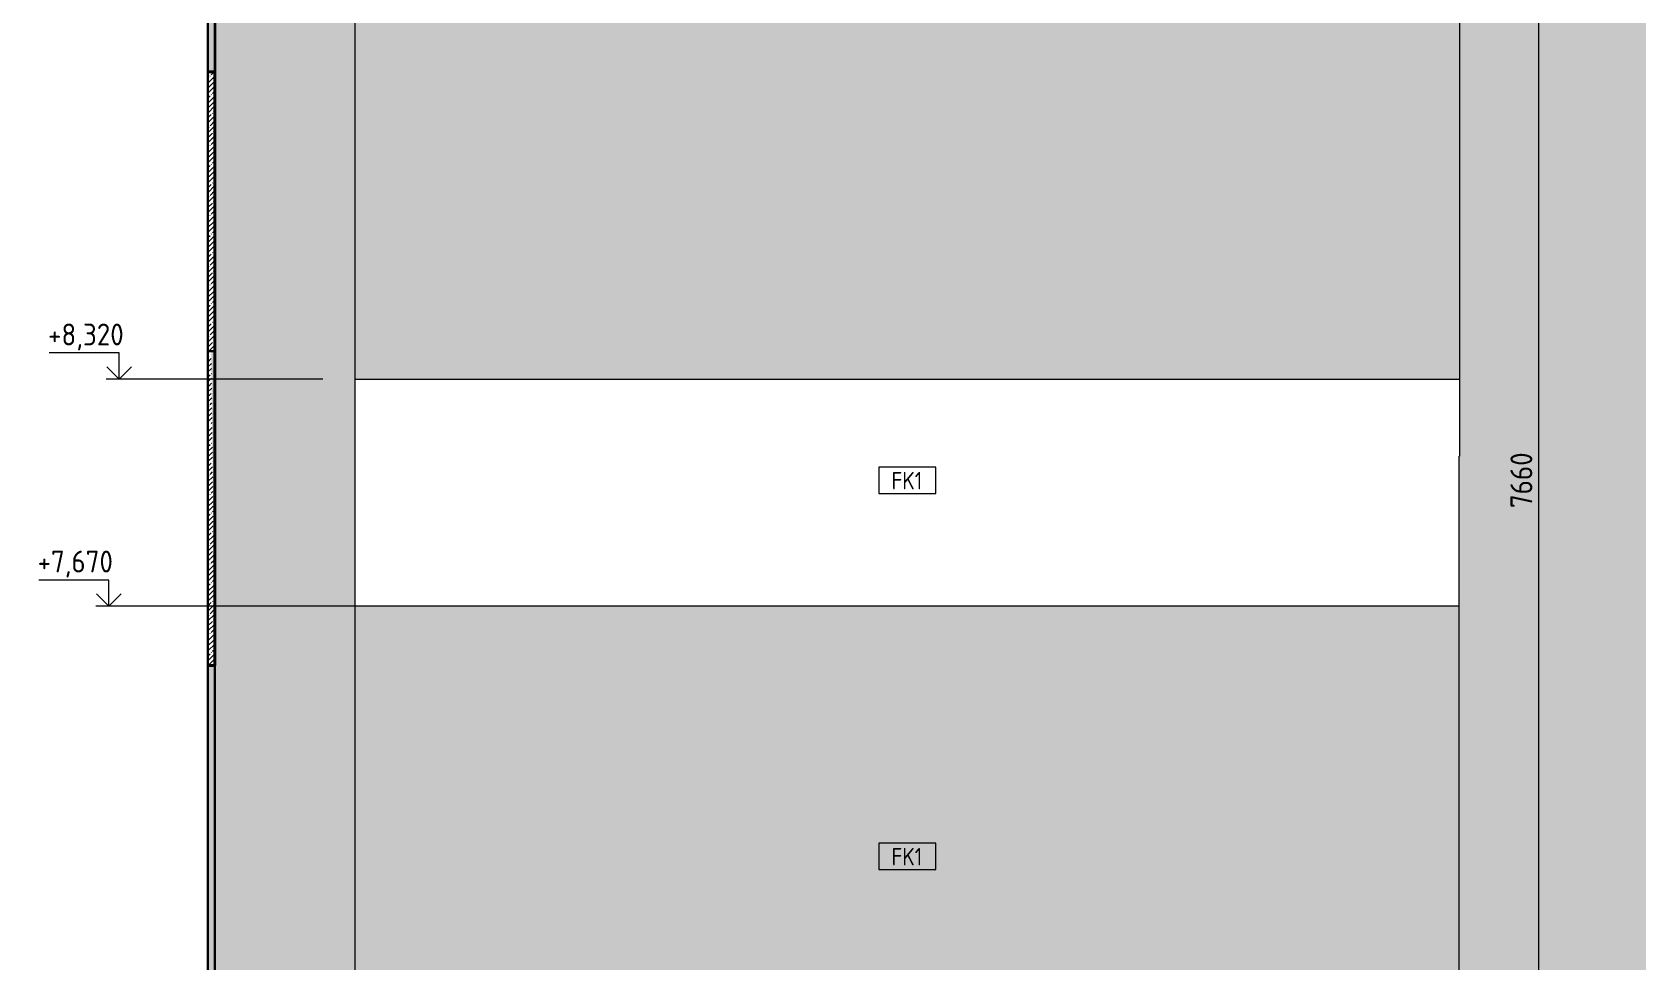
# Model space of a CAD drawing. Header units: millimetres. Extents: x 39486 to 115248, y -1987 to 27400.
# Drawn here: x 95466 to 100057, y 6655 to 9314 of the extents above; entities that cross this region are included whole.
import ezdxf

# ---------------------------------------------------------------- set-up
doc = ezdxf.new("R2010")
doc.units = ezdxf.units.MM
for name, color, linetype, lineweight in [('A-ANNO-DIMS', 7, 'Continuous', 9), ('A-ANNO-DIMS-25', 7, 'Continuous', 9), ('A-CLNG', 7, 'Continuous', 9), ('A-FLOR', 7, 'Continuous', 9), ('A-WALL-IDEN', 7, 'Continuous', 9), ('A-WALL-PATT', 7, 'Continuous', 9), ('G-ANNO-DIMS', 7, 'Continuous', 9), ('G-ANNO-DIMS-1', 7, 'Continuous', 20), ('I-WALL', 7, 'Continuous', 9), ('S-COLS', 7, 'Continuous', 9)]:
    doc.layers.add(name, color=color, linetype=linetype, lineweight=lineweight)
for name, color, linetype, lineweight, true_color in [('A-CLNG-1', 7, 'Continuous', 30, 0x3c3c3c), ('A-WALL-4', 7, 'Continuous', 40, 0x3c3c3c), ('A-WALL-5', 7, 'Continuous', 30, 0x3c3c3c), ('A-WALL-6', 7, 'Continuous', 9, 0x787878), ('A-WALL-FNSH-3', 7, 'Continuous', 30, 0x3c3c3c), ('I-WALL-1', 7, 'Continuous', 9, 0x787878)]:
    doc.layers.add(name, color=color, linetype=linetype, lineweight=lineweight, true_color=true_color)
doc.styles.add('GOST Common_1', font='GOST_Common.ttf', dxfattribs={"width": 0.9, "height": 50})
doc.styles.add('ISOCPEUR_1', font='isocpeur.ttf', dxfattribs={"width": 0.9, "height": 62.5})
doc.dimstyles.new('ISO-2_5_0_9К_БОЛЬШОЙ_1', dxfattribs={"dimscale": 304.8, "dimtxt": 62.248823, "dimasz": 0.123031, "dimexe": 0.098425, "dimexo": 0.246063, "dimgap": 0, "dimtad": 1, "dimdec": 0, "dimrnd": 10, "dimzin": 0, "dimdsep": 46, "dimtxsty": 'ISOCPEUR_1', "dimblk1": 'OBLIQUE', "dimblk2": 'OBLIQUE', "dimsah": 1, "dimcen": 0.09, "dimdle": 0.098425, "dimazin": 0, "dimtfac": 1, "dimtdec": 4, "dimtix": 1, "dimtmove": 0, "dimatfit": 3, "dimfxl": 1, "dimtvp": 1, "dimtolj": 1, "dimtzin": 0, "dimarcsym": 2})

# ---------------------------------------------------------------- blocks, each defined once
blk = doc.blocks.new('Высотные отметки - Стрелка_Верх-17668718-Развертка 2_19-2')
at = {"layer": 'G-ANNO-DIMS'}
for p, q in [((-27153.8, 8395), (-27353.8, 8395)), ((-27153.8, 8320), (-27153.8, 8395)), ((-27115.9, 8320), (-27190.9, 8320))]:
    blk.add_line(p, q, dxfattribs=at)
at = {"layer": 'G-ANNO-DIMS-1'}
for q in [(-27189.2, 8355.4), (-27118.5, 8355.4)]:
    blk.add_line((-27153.8, 8320), q, dxfattribs=at)
blk = doc.blocks.new('DIMBLOCK102-Развертка 2_19-2')
at = {"layer": 'A-ANNO-DIMS-25'}
for p, q in [((99776.7, 4170), (99776.7, 11890)), ((99825.2, 11860), (99746.7, 11860)), ((99776.7, 11860), (99825.2, 11860)), ((99828.6, 4200), (99746.7, 4200)), ((99776.7, 4200), (99828.6, 4200))]:
    blk.add_line(p, q, dxfattribs=at)
at = {"layer": 'A-ANNO-DIMS-25', "lineweight": 20}
for p, q in [((99776.7, 11860), (99758, 11878.8)), ((99776.7, 11860), (99795.5, 11841.2)), ((99776.7, 4200), (99758, 4218.7)), ((99776.7, 4200), (99795.5, 4181.2))]:
    blk.add_line(p, q, dxfattribs=at)
at = {"layer": 'A-ANNO-DIMS-25', "color": 0, "insert": (99695.1, 7951), "char_height": 62.5, "width": 189.619, "attachment_point": 1, "rotation": 90, "line_spacing_factor": 1.149209, "style": 'ISOCPEUR_1'}
blk.add_mtext('7660', dxfattribs=at)
blk = doc.blocks.new('_Oblique')
at = {"color": 0, "linetype": 'ByBlock', "lineweight": -2}
blk.add_line((-0.5, -0.5), (0.5, 0.5), dxfattribs=at)
blk = doc.blocks.new('М_стена_0001 - Типоразмер_без рамки-25382661-Развертка 2_19-2')
at = {"layer": 'A-WALL-IDEN'}
for p, q in [((-24818.1, 10036), (-24981.3, 10036)), ((-24981.3, 10036), (-24981.3, 9961)), ((-24818.1, 9961), (-24818.1, 10036)), ((-24981.3, 9961), (-24818.1, 9961))]:
    blk.add_line(p, q, dxfattribs=at)

msp = doc.modelspace()

# ---------------------------------------------------------------- hatches: boundary and pattern name
at = {"layer": 'A-WALL-6'}
h = msp.add_hatch(dxfattribs=at)
h.set_pattern_fill('FP_17', color=256, style=0, pattern_type=2)
h.set_pattern_definition([(135, (122869.386, 0), (-8.838835, -8.838835), [])])
h.paths.add_polyline_path([(95969.3, 9200), (95969.4, 9200), (95969.3, 9214.6)])
at = {"layer": 'A-WALL-PATT'}
h = msp.add_hatch(color=256, dxfattribs=at)
h.paths.add_polyline_path([(95990.4, 4200), (96340.4, 4200), (96340.4, 4940), (96089.4, 4940), (96089.4, 5000), (96390.4, 5000), (96390.4, 11800), (96369.4, 11800), (96369.4, 11700), (95990.4, 11700), (95990.4, 7500), (95989.9, 7500), (95989.9, 5000), (95990.4, 5000), (95990.4, 4341.2)])
h.paths.add_polyline_path([(96205.1, 4330), (96187.1, 4330), (96187.1, 4347.5), (96123.1, 4347.5), (96123.1, 4330), (96105.1, 4330), (96105.1, 4830), (96123.1, 4830), (96123.1, 4812.5), (96187.1, 4812.5), (96187.1, 4830), (96205.1, 4830), (96205.1, 4812.5), (96251.1, 4812.5), (96251.1, 4830), (96269.1, 4830), (96269.1, 4330), (96251.1, 4330), (96251.1, 4347.5), (96205.1, 4347.5), (96205.1, 4341.2)])
h.paths.add_polyline_path([(96205.1, 4362.5), (96251.1, 4362.5), (96251.1, 4797.5), (96205.1, 4797.5), (96205.1, 4377.8)])
h.paths.add_polyline_path([(96174.4, 4362.5), (96187.1, 4362.5), (96187.1, 4797.5), (96123.1, 4797.5), (96123.1, 4362.5), (96162.3, 4362.5)])
h.paths.add_polyline_path([(96390.4, 11810), (96390.4, 11849.2), (96369.4, 11849.2), (96369.4, 11810), (96389.2, 11810)])
h = msp.add_hatch(color=256, dxfattribs=at)
h.paths.add_polyline_path([(99549.4, 6600), (100190.4, 6600), (100190.4, 11800), (99549.4, 11800), (99549.4, 7633.5)])
h.paths.add_polyline_path([(100181.9, 11810), (100190.4, 11810), (100190.4, 11860), (99549.4, 11860), (99549.4, 11810), (99719.4, 11810)])
h = msp.add_hatch(color=256, dxfattribs=at)
h.paths.add_polyline_path([(96459.4, 4200), (96459.4, 4200), (96459.4, 4250), (96919.4, 4250), (96919.4, 6300), (98819.4, 6300), (98819.4, 4200), (98820.4, 4200), (98820.4, 4250), (99480.4, 4250), (99480.4, 6600), (99548.4, 6600), (99548.4, 7670), (96390.4, 7670), (96390.4, 6600), (96458.4, 6600), (96458.4, 5000), (96459.4, 5000), (96459.4, 4473.9)])
h.paths.add_polyline_path([(99201.2, 5059), (99188.2, 5059), (99188.2, 5141), (99270.2, 5141), (99270.2, 5059), (99202.2, 5059)])
h.paths.add_polyline_path([(99147.4, 5059), (99068.4, 5059), (99068.4, 5141), (99150.4, 5141), (99150.4, 5059), (99149.4, 5059)])
h.paths.add_polyline_path([(99250.4, 5060), (99269.2, 5060), (99269.2, 5140), (99189.2, 5140), (99189.2, 5060), (99202.2, 5060)])
h.paths.add_polyline_path([(99136.4, 5060), (99149.4, 5060), (99149.4, 5140), (99069.4, 5140), (99069.4, 5060), (99133.5, 5060)])
h.paths.add_polyline_path([(99267.2, 5062), (99191.2, 5062), (99191.2, 5138), (99267.2, 5138), (99267.2, 5072)])
h.paths.add_polyline_path([(99082.4, 5062), (99071.4, 5062), (99071.4, 5138), (99147.4, 5138), (99147.4, 5062), (99108.4, 5062)])
h.paths.add_polyline_path([(99133.5, 5072), (99137.4, 5072), (99137.4, 5128), (99081.4, 5128), (99081.4, 5072), (99110.4, 5072)])
h.paths.add_polyline_path([(99201.2, 5072), (99257.2, 5072), (99257.2, 5128), (99201.2, 5128), (99201.2, 5073)])
h.paths.add_polyline_path([(99108.4, 5073), (99082.4, 5073), (99082.4, 5127), (99136.4, 5127), (99136.4, 5073), (99110.4, 5073)])
h.paths.add_polyline_path([(99202.2, 5073), (99202.2, 5127), (99256.2, 5127), (99256.2, 5073), (99245.9, 5073)])
h.paths.add_polyline_path([(97141.2, 8320), (99549.4, 8320), (99549.4, 11700), (96390.4, 11700), (96390.4, 8320), (97024, 8320)])
msp.add_hatch(color=256, dxfattribs=at).paths.add_polyline_path([(99549.4, 6600), (99549.4, 8100), (99548.4, 8100), (99548.4, 6600)])
at = {"layer": 'I-WALL-1'}
h = msp.add_hatch(dxfattribs=at)
h.set_pattern_fill('FP_19', color=256, style=0, pattern_type=2)
h.set_pattern_definition([(45, (122869.386, 0), (-14.25598, 14.25598), []), (45, (122883.642, 0), (-14.25598, 14.25598), [25.202, -5.04, 0.8382, -4.202])])
h.paths.add_polyline_path([(95969.3, 7500), (95989.4, 7500), (95978.8, 8400), (95989.4, 8400), (95989.4, 9200), (95969.3, 9200), (95969.3, 7712.3)])
h = msp.add_hatch(dxfattribs=at)
h.set_pattern_fill('FP_21', color=256, style=0, pattern_type=2)
h.set_pattern_definition([(0, (122869.386, 0), (30.48, 7.62), [2.515, -20.345, 2.515, -20.345, -121.92]), (0, (122869.386, 0), (30.48, 7.62), [-45.72, 2.515, -43.205, 2.515, -20.345, -53.34]), (0, (122869.386, 0), (30.48, 7.62), [-114.3, 2.515, -12.725, 2.515, -35.585]), (120, (122880.816, 3.81), (-21.8391136, 22.5864543), [2.515, -20.345, 2.515, -20.345, -121.92]), (120, (122880.816, 3.81), (-21.8391136, 22.5864543), [-45.72, 2.515, -43.205, 2.515, -20.345, -53.34]), (120, (122880.816, 3.81), (-21.8391136, 22.5864543), [-114.3, 2.515, -12.725, 2.515, -35.585]), (240, (122884.626, 19.05), (-8.6408864, -30.2064543), [2.515, -20.345, 2.515, -20.345, -121.92]), (240, (122884.626, 19.05), (-8.6408864, -30.2064543), [-45.72, 2.515, -43.205, 2.515, -20.345, -53.34]), (240, (122884.626, 19.05), (-8.6408864, -30.2064543), [-114.3, 2.515, -12.725, 2.515, -35.585])])
h.paths.add_polyline_path([(95989.4, 7500), (95989.4, 8400), (95978.8, 8400), (95986.9, 7712.3)])
h.paths.add_polyline_path([(95989.4, 5000), (95989.4, 7500), (95969.4, 7500), (95969.4, 5000)])
at = {"layer": 'S-COLS'}
h = msp.add_hatch(color=256, dxfattribs=at)
h.paths.add_polyline_path([(95989.4, 9200), (95989.4, 11700), (95969.4, 11700), (95969.4, 9200)])
h.paths.add_polyline_path([(96146, 12880), (96369.4, 12880), (96369.4, 13574.9), (95989.4, 13574.9), (95989.4, 12880)])

# ---------------------------------------------------------------- linework, layer by layer
at = {"layer": 'A-CLNG'}
msp.add_line((95969.4, 7479.3), (95969.3, 7479.3), dxfattribs=at)
at = {"layer": 'A-CLNG-1'}
for p, q in [((95969.4, 7480), (95969.4, 7500)), ((95969.3, 7480), (95969.4, 7480))]:
    msp.add_line(p, q, dxfattribs=at)
at = {"layer": 'A-FLOR'}
for p, q in [((96390.4, 8320), (99549.4, 8320)), ((99548.4, 7670), (96390.4, 7670))]:
    msp.add_line(p, q, dxfattribs=at)
at = {"layer": 'A-WALL-4'}
for p, q in [((95989.4, 9200), (95969.3, 9200)), ((95989.4, 7500), (95989.4, 9200)), ((95969.3, 7500), (95989.4, 7500))]:
    msp.add_line(p, q, dxfattribs=at)
at = {"layer": 'A-WALL-5'}
for p, q in [((95969.4, 11700), (95969.4, 4194.6)), ((95989.4, 8400), (95969.4, 8400)), ((95989.4, 5000), (95989.4, 7500))]:
    msp.add_line(p, q, dxfattribs=at)
at = {"layer": 'A-WALL-FNSH-3'}
for p, q in [((95989.4, 11860), (95989.4, 7500)), ((95990.4, 7500), (95990.4, 11860)), ((95989.4, 7500), (95990.4, 7500))]:
    msp.add_line(p, q, dxfattribs=at)
at = {"layer": 'G-ANNO-DIMS'}
for p, q in [((96298.2, 8320), (95715.6, 8320)), ((96678.6, 7670), (95685.6, 7670))]:
    msp.add_line(p, q, dxfattribs=at)
at = {"layer": 'I-WALL'}
for p, q in [((96390.4, 5000), (96390.4, 11800)), ((99549.4, 11800), (99549.4, 8100)), ((99548.4, 4200), (99548.4, 8100)), ((99548.4, 8100), (99549.4, 8100)), ((95989.9, 7500), (95989.9, 5000))]:
    msp.add_line(p, q, dxfattribs=at)

# ---------------------------------------------------------------- block references
at = {"layer": 'A-WALL-IDEN'}
for p in [(122869.4, -1968), (122869.4, -3044.3)]:
    msp.add_blockref('М_стена_0001 - Типоразмер_без рамки-25382661-Развертка 2_19-2', p, dxfattribs=at)
at = {"layer": 'G-ANNO-DIMS'}
for p in [(122869.4, 0), (122839.4, -650)]:
    msp.add_blockref('Высотные отметки - Стрелка_Верх-17668718-Развертка 2_19-2', p, dxfattribs=at)

# ---------------------------------------------------------------- texts
at = {"layer": 'A-WALL-IDEN', "char_height": 50, "width": 111.835, "attachment_point": 1, "style": 'GOST Common_1'}
for insert in [(97924.8, 8054.5), (97924.8, 6978.1)]:
    msp.add_mtext('FK1', dxfattribs=dict(at, insert=insert))

# ---------------------------------------------------------------- dimensions: what is measured, and where the dimension line sits
at = {"layer": 'A-ANNO-DIMS'}
dim = msp.add_linear_dim(base=(99776.7, 11860), p1=(99903.6, 4200), p2=(99750.2, 11860), angle=90, dimstyle='ISO-2_5_0_9К_БОЛЬШОЙ_1', override={"dimpost": '<>', "dimfxl": 7661.535424}, dxfattribs=at)
dim.commit()
dim.dimension.update_dxf_attribs({"geometry": 'DIMBLOCK102-Развертка 2_19-2', "text_midpoint": (99745.5, 8030)})

# ---------------------------------------------------------------- next in the draw order: texts
at = {"layer": 'G-ANNO-DIMS', "char_height": 62.5, "width": 254.705, "attachment_point": 1, "line_spacing_factor": 1.149209, "style": 'ISOCPEUR_1', "bg_fill": 3, "box_fill_scale": 1.25, "bg_fill_color": 256, "bg_fill_true_color": 13158600, "bg_fill_transparency": 0}
for s, insert in [('+8,320', (95511.9, 8479.2)), ('+7,670', (95482, 7829.2))]:
    msp.add_mtext(s, dxfattribs=dict(at, insert=insert))

doc.saveas('drawing.dxf')
